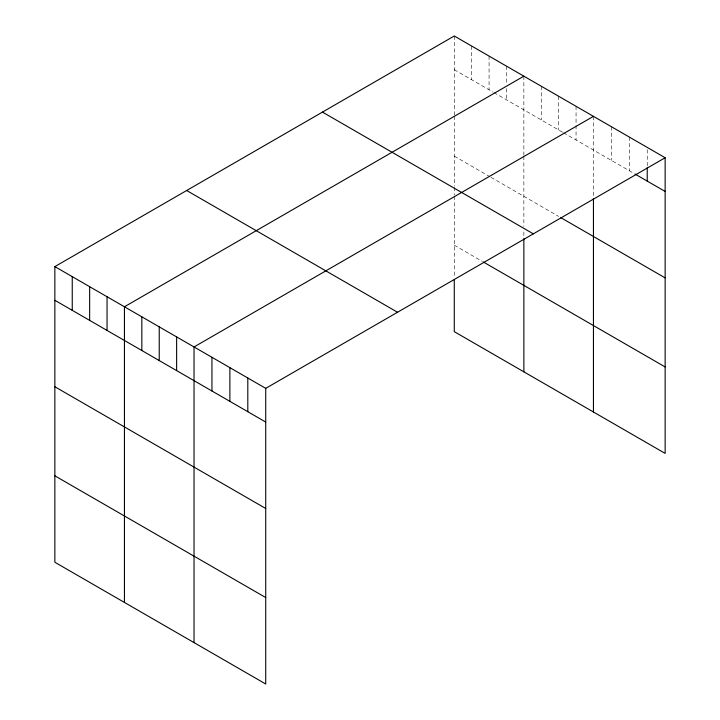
<?xml version="1.0" encoding="UTF-8"?>
<svg xmlns="http://www.w3.org/2000/svg" width="720" height="720" viewBox="0 0 720 720"><rect width="100%" height="100%" fill="white"/><g stroke="black" fill="none" stroke-linecap="round" stroke-linejoin="round"><path stroke-width="0.54" stroke-dasharray="3.6 2.7" d="M454.275 36L454.275 115.083M454.275 69.696L492.93 92.016M493.902 92.574L562.527 132.192M563.49 132.75L634.014 173.466M454.275 156.141L489.069 176.229M491.004 177.345L558.657 216.405M454.275 245.205L482.301 261.387M647.226 149.643L647.226 166.491M629.298 137.052L629.298 170.748M611.379 126.702L611.379 160.398M593.451 116.352L593.451 197.595M576.054 106.308L576.054 124.281M576.054 125.406L576.054 140.004M558.657 96.264L558.657 129.96M541.26 86.22L541.26 119.916M523.863 76.176L523.863 155.259M523.863 156.339L523.863 226.377M523.863 231.939L523.863 236.394M506.466 66.132L506.466 84.105M506.466 88.596L506.466 99.828M489.069 56.088L489.069 89.784M471.672 46.044L471.672 79.74M454.275 116.163L454.275 186.201M454.275 187.308L454.275 195.102M454.275 196.218L454.275 277.623"/><path stroke-width="1.08" d="M54.855 266.607L265.725 388.35L265.725 684L54.855 562.257L54.855 266.607L454.275 36L665.145 157.743L665.145 453.393L454.275 331.65L454.275 279.783M523.863 76.176L124.443 306.783L124.443 602.433M593.451 116.352L194.031 346.959L194.031 642.609M265.725 388.35L665.145 157.743M634.959 174.015L665.145 191.439M560.592 217.521L665.145 277.884M322.461 112.095L533.34 233.847M483.273 261.945L665.145 366.948M186.66 190.503L397.539 312.255M54.855 300.303L265.725 422.046M54.855 386.748L265.725 508.491M54.855 475.812L265.725 597.555M647.226 167.616L647.226 181.089M593.451 198.675L593.451 412.002M523.863 238.626L523.863 371.826M247.806 378L247.806 411.696M229.878 367.65L229.878 401.346M211.95 357.309L211.95 391.005M176.634 336.915L176.634 370.611M159.237 326.871L159.237 360.567M141.84 316.827L141.84 350.523M107.046 296.739L107.046 330.435M89.649 286.695L89.649 320.391M72.252 276.651L72.252 310.347"/></g></svg>
